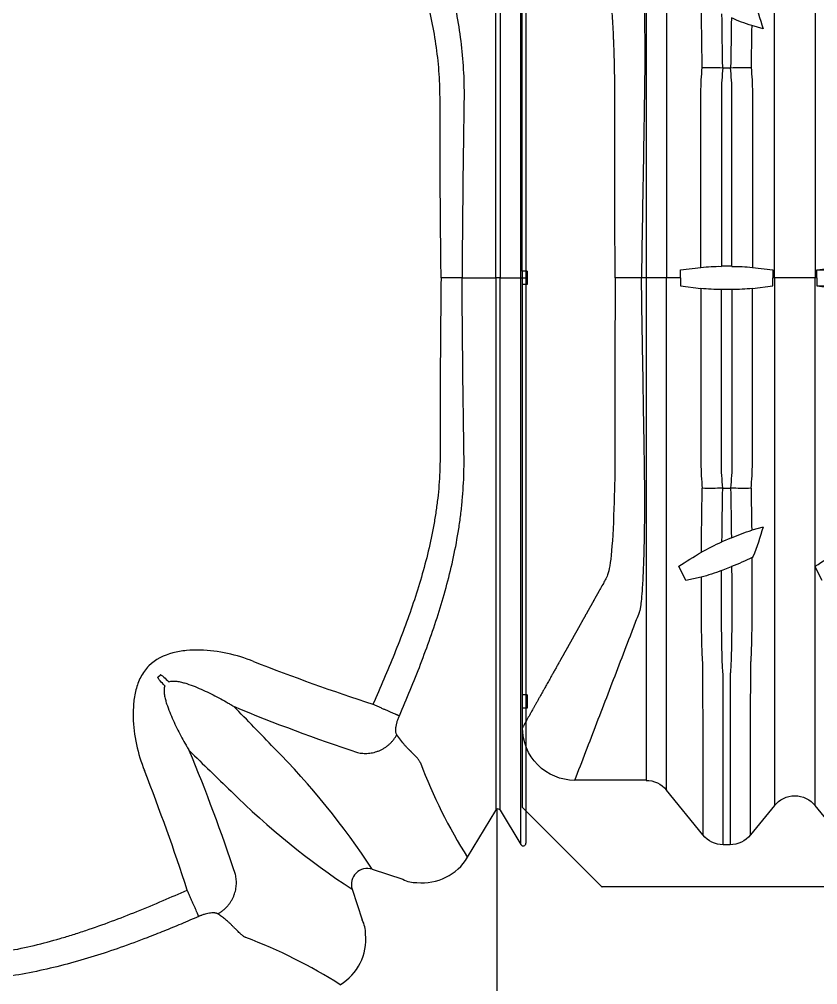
# Model space of a CAD drawing. Header units: millimetres. Extents: x -455371 to 117772, y -78417 to 116564.
# Drawn here: x -33030.2 to -32727.9, y 56306.5 to 56671.8 of the extents above; entities that cross this region are included whole.
import ezdxf

# ---------------------------------------------------------------- set-up
doc = ezdxf.new("R2010")
doc.units = ezdxf.units.MM
doc.layers.get('0').update_dxf_attribs({"color": 255})
doc.layers.add('BETON-STOP', color=141, linetype='Continuous')
doc.layers.add('Contorno-Cupolex', color=3, linetype='Continuous')
doc.layers.add('quote', color=5, linetype='Continuous', lineweight=15)

# ---------------------------------------------------------------- blocks, each defined once
blk = doc.blocks.new('Cupolex H50')
at = {"layer": 'Contorno-Cupolex', "linetype": 'Continuous'}
for p, q in [((19749.908, 10213.89), (19749.908, 10192.535)), ((19747.5, 10192.535), (19746.707, 10192.535)), ((19747.5, 10192.535), (19748.773, 10192.535)), ((19748.944, 10192.535), (19748.773, 10192.535)), ((19748.944, 10192.535), (19749.723, 10192.535)), ((19749.723, 10192.535), (19749.908, 10192.535)), ((19749.908, 10192.535), (19749.908, 10171.18)), ((19736.013, 10177.459), (19736.085, 10177.531)), ((19747.709, 10170.646), (19748.773, 10172.417)), ((19748.808, 10172.46), (19748.808, 10172.452)), ((19748.808, 10172.452), (19748.808, 10164.735)), ((19748.944, 10172.425), (19749.723, 10171.128)), ((19744.105, 10170.197), (19745.264, 10169.82)), ((19743.347, 10169.438), (19743.723, 10168.28))]:
    blk.add_line(p, q, dxfattribs=at)
for centre, radius, start, end in [((19769.413, 10254.064), 81.647, 248.60087, 251.96279), ((19794.544, 10236.537), 83.013, 225.3725, 225.55085), ((19677.006, 10118.999), 83.013, 44.44915, 44.6275), ((19666.773, 10104.862), 101.528, 43.51644, 44.7597), ((19764.872, 10239.053), 67.882, 247.47222, 251.6936), ((19674.49, 10148.671), 67.882, 18.3064, 22.52778), ((19823.019, 10261.545), 122.115, 225.3451, 226.37876), ((19719.371, 10153.941), 29.599, 33.3134, 44.728), ((19764.175, 10181.087), 19.498, 200.643, 212.3798), ((19659.479, 10144.13), 81.647, 18.03721, 21.39913), ((19759.649, 10194.23), 29.672, 225.2861, 236.6725), ((19748.859, 10172.365), 0.1, 120.3283, 149.0672), ((19748.858, 10172.374), 0.0994, 30.7422, 120.2295), ((19749.809, 10171.179), 0.0998, 210.9627, 0.7224), ((19746.005, 10171.669), 1.987, 263.9429, 329.0129), ((19743.918, 10169.625), 0.601, 71.8666, 198.1334), ((19745.761, 10170.723), 1.031, 241.1482, 271.9019), ((19742.82, 10167.782), 1.031, 358.098, 28.852), ((19732.568, 10149.593), 19.248, 57.544, 69.4332), ((19741.874, 10167.538), 1.987, 300.9871, 6.0571)]:
    blk.add_arc(centre, radius, start, end, dxfattribs=at)
for points, knots in [([(19748.773, 10197.227), (19748.773, 10197.476), (19748.773, 10197.725), (19748.773, 10198.276), (19748.773, 10198.579), (19748.773, 10199.183), (19748.773, 10199.485), (19748.773, 10200.088), (19748.773, 10200.39), (19748.773, 10200.988), (19748.773, 10201.279), (19748.773, 10201.848), (19748.773, 10202.126), (19748.773, 10202.668), (19748.773, 10202.933), (19748.773, 10203.687), (19748.773, 10204.141), (19748.773, 10204.948), (19748.773, 10205.286), (19748.773, 10205.693), (19748.773, 10205.813), (19748.773, 10206.011), (19748.773, 10206.089), (19748.773, 10206.182), (19748.773, 10206.207), (19748.773, 10206.254), (19748.773, 10206.278), (19748.773, 10206.348), (19748.773, 10206.396), (19748.773, 10206.631), (19748.773, 10206.819), (19748.773, 10207.385), (19748.773, 10207.761), (19748.773, 10209.646), (19748.773, 10211.153), (19748.773, 10212.653)], [0.0808693, 0.0808693, 0.0808693, 0.0808693, 0.09375, 0.09375, 0.109375, 0.109375, 0.125, 0.125, 0.140625, 0.140625, 0.15625, 0.15625, 0.171875, 0.171875, 0.1875, 0.1875, 0.21875, 0.21875, 0.25, 0.25, 0.265625, 0.265625, 0.28125, 0.28125, 0.2890625, 0.2890625, 0.296875, 0.296875, 0.3125, 0.3125, 0.375, 0.375, 0.5, 0.5, 1, 1, 1, 1]), ([(19748.944, 10210.731), (19748.944, 10209.866), (19748.944, 10209), (19748.944, 10207.757), (19748.944, 10207.381), (19748.944, 10206.816), (19748.944, 10206.628), (19748.944, 10206.393), (19748.944, 10206.345), (19748.944, 10206.251), (19748.944, 10206.21), (19748.944, 10206.085), (19748.944, 10206.006), (19748.944, 10205.81), (19748.944, 10205.69), (19748.944, 10205.281), (19748.944, 10204.944), (19748.944, 10204.343), (19748.944, 10204.127), (19748.944, 10203.673), (19748.944, 10203.435), (19748.944, 10202.686), (19748.944, 10202.135), (19748.944, 10201.284), (19748.944, 10200.995), (19748.944, 10200.404), (19748.944, 10200.101), (19748.944, 10199.496), (19748.944, 10199.193), (19748.944, 10198.588), (19748.944, 10198.285), (19748.944, 10197.377), (19748.944, 10196.772), (19748.944, 10195.104), (19748.944, 10194.041), (19748.944, 10192.978)], [0.2124485, 0.2124485, 0.2124485, 0.2124485, 0.5, 0.5, 0.625, 0.625, 0.6875, 0.6875, 0.703125, 0.703125, 0.71875, 0.71875, 0.734375, 0.734375, 0.75, 0.75, 0.78125, 0.78125, 0.796875, 0.796875, 0.8125, 0.8125, 0.84375, 0.84375, 0.859375, 0.859375, 0.875, 0.875, 0.890625, 0.890625, 0.90625, 0.90625, 0.9375, 0.9375, 0.9923835, 0.9923835, 0.9923835, 0.9923835]), ([(19745.13, 10209.074), (19745.226, 10208.852), (19745.415, 10208.415), (19745.683, 10207.765), (19745.984, 10207), (19746.307, 10206.125), (19746.754, 10204.783), (19747.123, 10203.419), (19747.385, 10202.017), (19747.519, 10200.951), (19747.572, 10200.056), (19747.576, 10199.431), (19747.571, 10199.077), (19747.562, 10198.553), (19747.552, 10197.768), (19747.533, 10196.369), (19747.514, 10194.625), (19747.505, 10193.229), (19747.5, 10192.535)], [0, 0, 0, 0, 0.042924, 0.084471, 0.124692, 0.188647, 0.249907, 0.375615, 0.438991, 0.50263, 0.566109, 0.597857, 0.613444, 0.628905, 0.690742, 0.752592, 0.876921, 1, 1, 1, 1]), ([(19746.707, 10192.535), (19746.703, 10192.885), (19746.695, 10193.585), (19746.682, 10194.984), (19746.673, 10196.383), (19746.669, 10197.783), (19746.667, 10198.57), (19746.668, 10199.094), (19746.668, 10199.435), (19746.655, 10200.025), (19746.59, 10200.865), (19746.442, 10201.867), (19746.232, 10202.86), (19746.013, 10203.678), (19745.816, 10204.328), (19745.606, 10204.976), (19745.319, 10205.782), (19744.941, 10206.753), (19744.545, 10207.706), (19744.267, 10208.337), (19744.133, 10208.64)], [0, 0, 0, 0, 0.063564, 0.127097, 0.254201, 0.31775, 0.381331, 0.397214, 0.41286, 0.44336, 0.504368, 0.565708, 0.627174, 0.688693, 0.719527, 0.750429, 0.81247, 0.874829, 0.93973, 1, 1, 1, 1]), ([(19749.723, 10199.303), (19749.723, 10199.365), (19749.723, 10199.426), (19749.723, 10199.642), (19749.723, 10199.796), (19749.723, 10200.258), (19749.723, 10200.564), (19749.723, 10201.176), (19749.723, 10201.482), (19749.723, 10202.373), (19749.723, 10202.938), (19749.723, 10203.745), (19749.723, 10204.008), (19749.723, 10204.507), (19749.723, 10204.744), (19749.723, 10205.195), (19749.723, 10205.409), (19749.723, 10205.813), (19749.723, 10206.004), (19749.723, 10206.525), (19749.723, 10206.812), (19749.723, 10207.148), (19749.723, 10207.245), (19749.723, 10207.324), (19749.723, 10207.324), (19749.723, 10207.324)], [0.1140744, 0.1140744, 0.1140744, 0.1140744, 0.1171875, 0.1171875, 0.125, 0.125, 0.140625, 0.140625, 0.15625, 0.15625, 0.1875, 0.1875, 0.203125, 0.203125, 0.21875, 0.21875, 0.234375, 0.234375, 0.25, 0.25, 0.28125, 0.28125, 0.296875, 0.296875, 0.2969026, 0.2969026, 0.2969026, 0.2969026]), ([(19749.723, 10192.535), (19749.723, 10193.771), (19749.723, 10195.007), (19749.723, 10196.861), (19749.723, 10197.479), (19749.723, 10198.406), (19749.723, 10198.716), (19749.723, 10199.118), (19749.723, 10199.21), (19749.723, 10199.303)], [0, 0, 0, 0, 0.0625, 0.0625, 0.09375, 0.09375, 0.109375, 0.109375, 0.1140744, 0.1140744, 0.1140744, 0.1140744]), ([(19748.773, 10192.535), (19748.773, 10193.744), (19748.773, 10194.952), (19748.773, 10196.516), (19748.773, 10196.872), (19748.773, 10197.227)], [0, 0, 0, 0, 0.0625, 0.0625, 0.08086931, 0.08086931, 0.08086931, 0.08086931]), ([(19746.707, 10192.535), (19746.69, 10191.136), (19746.679, 10189.736), (19746.671, 10187.987), (19746.67, 10187.637), (19746.668, 10186.937), (19746.668, 10186.588), (19746.668, 10186.15), (19746.668, 10186.062), (19746.668, 10185.931), (19746.668, 10185.888), (19746.668, 10185.802), (19746.668, 10185.759), (19746.667, 10185.674), (19746.667, 10185.632), (19746.666, 10185.549), (19746.665, 10185.507), (19746.662, 10185.381), (19746.659, 10185.297), (19746.642, 10184.878), (19746.616, 10184.543), (19746.56, 10184.041), (19746.538, 10183.874), (19746.489, 10183.54), (19746.462, 10183.373), (19746.372, 10182.873), (19746.302, 10182.542), (19746.066, 10181.554), (19745.874, 10180.904), (19745.549, 10179.935), (19745.435, 10179.613), (19745.196, 10178.971), (19745.071, 10178.651), (19744.686, 10177.694), (19744.414, 10177.061), (19744.133, 10176.43)], [0, 0, 0, 0, 0.25, 0.25, 0.3125, 0.3125, 0.375, 0.375, 0.390625, 0.390625, 0.398438, 0.398438, 0.40625, 0.40625, 0.414062, 0.414062, 0.421875, 0.421875, 0.4375, 0.4375, 0.5, 0.5, 0.53125, 0.53125, 0.5625, 0.5625, 0.625, 0.625, 0.75, 0.75, 0.8125, 0.8125, 0.875, 0.875, 1, 1, 1, 1]), ([(19745.13, 10175.996), (19745.411, 10176.639), (19745.68, 10177.288), (19746.06, 10178.275), (19746.182, 10178.606), (19746.416, 10179.272), (19746.528, 10179.607), (19746.844, 10180.619), (19747.029, 10181.303), (19747.253, 10182.347), (19747.319, 10182.698), (19747.402, 10183.23), (19747.427, 10183.408), (19747.471, 10183.764), (19747.491, 10183.943), (19747.54, 10184.478), (19747.561, 10184.835), (19747.572, 10185.283), (19747.574, 10185.372), (19747.575, 10185.507), (19747.575, 10185.551), (19747.575, 10185.641), (19747.575, 10185.686), (19747.574, 10185.775), (19747.573, 10185.819), (19747.572, 10185.907), (19747.571, 10185.95), (19747.569, 10186.081), (19747.568, 10186.168), (19747.561, 10186.604), (19747.556, 10186.953), (19747.547, 10187.651), (19747.542, 10187.999), (19747.521, 10189.744), (19747.508, 10191.139), (19747.5, 10192.535)], [0, 0, 0, 0, 0.125, 0.125, 0.1875, 0.1875, 0.25, 0.25, 0.375, 0.375, 0.4375, 0.4375, 0.46875, 0.46875, 0.5, 0.5, 0.5625, 0.5625, 0.578125, 0.578125, 0.585938, 0.585938, 0.59375, 0.59375, 0.601562, 0.601562, 0.609375, 0.609375, 0.625, 0.625, 0.6875, 0.6875, 0.75, 0.75, 1, 1, 1, 1]), ([(19748.773, 10192.535), (19748.773, 10191.326), (19748.773, 10190.118), (19748.773, 10188.552), (19748.773, 10188.195), (19748.773, 10187.838)], [0, 0, 0, 0, 0.0625, 0.0625, 0.0809509, 0.0809509, 0.0809509, 0.0809509]), ([(19749.723, 10184.463), (19749.723, 10184.646), (19749.723, 10184.831), (19749.723, 10185.172), (19749.723, 10185.329), (19749.723, 10185.642), (19749.723, 10185.799), (19749.723, 10186.269), (19749.723, 10186.582), (19749.723, 10187.522), (19749.723, 10188.149), (19749.723, 10190.029), (19749.723, 10191.282), (19749.723, 10192.535)], [0.8657575, 0.8657575, 0.8657575, 0.8657575, 0.875, 0.875, 0.8828125, 0.8828125, 0.890625, 0.890625, 0.90625, 0.90625, 0.9375, 0.9375, 1, 1, 1, 1]), ([(19748.944, 10172.425), (19748.944, 10173.924), (19748.944, 10175.43), (19748.944, 10177.313), (19748.944, 10177.689), (19748.944, 10178.254), (19748.944, 10178.442), (19748.944, 10178.678), (19748.944, 10178.725), (19748.944, 10178.819), (19748.944, 10178.86), (19748.944, 10178.985), (19748.944, 10179.064), (19748.944, 10179.26), (19748.944, 10179.38), (19748.944, 10179.789), (19748.944, 10180.126), (19748.944, 10180.727), (19748.944, 10180.943), (19748.944, 10181.397), (19748.944, 10181.635), (19748.944, 10182.384), (19748.944, 10182.935), (19748.944, 10183.786), (19748.944, 10184.076), (19748.944, 10184.666), (19748.944, 10184.97), (19748.944, 10185.574), (19748.944, 10185.877), (19748.944, 10186.482), (19748.944, 10186.785), (19748.944, 10187.693), (19748.944, 10188.298), (19748.944, 10189.98), (19748.944, 10191.057), (19748.944, 10192.134)], [0, 0, 0, 0, 0.5, 0.5, 0.625, 0.625, 0.6875, 0.6875, 0.703125, 0.703125, 0.71875, 0.71875, 0.734375, 0.734375, 0.75, 0.75, 0.78125, 0.78125, 0.796875, 0.796875, 0.8125, 0.8125, 0.84375, 0.84375, 0.859375, 0.859375, 0.875, 0.875, 0.890625, 0.890625, 0.90625, 0.90625, 0.9375, 0.9375, 0.9930906, 0.9930906, 0.9930906, 0.9930906]), ([(19748.773, 10187.838), (19748.773, 10187.591), (19748.773, 10187.343), (19748.773, 10186.794), (19748.773, 10186.492), (19748.773, 10185.887), (19748.773, 10185.585), (19748.773, 10184.982), (19748.773, 10184.68), (19748.773, 10184.082), (19748.773, 10183.791), (19748.773, 10183.222), (19748.773, 10182.944), (19748.773, 10182.402), (19748.773, 10182.137), (19748.773, 10181.383), (19748.773, 10180.929), (19748.773, 10180.122), (19748.773, 10179.784), (19748.773, 10179.377), (19748.773, 10179.257), (19748.773, 10179.059), (19748.773, 10178.981), (19748.773, 10178.888), (19748.773, 10178.863), (19748.773, 10178.816), (19748.773, 10178.792), (19748.773, 10178.722), (19748.773, 10178.675), (19748.773, 10178.439), (19748.773, 10178.251), (19748.773, 10177.686), (19748.773, 10177.309), (19748.773, 10176.069), (19748.773, 10175.206), (19748.773, 10174.345)], [0.0809509, 0.0809509, 0.0809509, 0.0809509, 0.09375, 0.09375, 0.109375, 0.109375, 0.125, 0.125, 0.140625, 0.140625, 0.15625, 0.15625, 0.171875, 0.171875, 0.1875, 0.1875, 0.21875, 0.21875, 0.25, 0.25, 0.265625, 0.265625, 0.28125, 0.28125, 0.2890625, 0.2890625, 0.296875, 0.296875, 0.3125, 0.3125, 0.375, 0.375, 0.5, 0.5, 0.786222, 0.786222, 0.786222, 0.786222]), ([(19749.723, 10177.495), (19749.723, 10177.51), (19749.723, 10177.525), (19749.723, 10177.565), (19749.723, 10177.588), (19749.723, 10177.644), (19749.723, 10177.677), (19749.723, 10177.786), (19749.723, 10177.876), (19749.723, 10178.089), (19749.723, 10178.214), (19749.723, 10178.495), (19749.723, 10178.65), (19749.723, 10178.989), (19749.723, 10179.173), (19749.723, 10179.569), (19749.723, 10179.783), (19749.723, 10180.459), (19749.723, 10180.951), (19749.723, 10181.751), (19749.723, 10182.03), (19749.723, 10182.6), (19749.723, 10182.89), (19749.723, 10183.48), (19749.723, 10183.78), (19749.723, 10184.21), (19749.723, 10184.336), (19749.723, 10184.463)], [0.6826415, 0.6826415, 0.6826415, 0.6826415, 0.6875, 0.6875, 0.6953125, 0.6953125, 0.703125, 0.703125, 0.71875, 0.71875, 0.734375, 0.734375, 0.75, 0.75, 0.765625, 0.765625, 0.78125, 0.78125, 0.8125, 0.8125, 0.828125, 0.828125, 0.84375, 0.84375, 0.859375, 0.859375, 0.8657575, 0.8657575, 0.8657575, 0.8657575]), ([(19739.624, 10178.046), (19739.3, 10178.175), (19738.97, 10178.276), (19738.296, 10178.42), (19737.949, 10178.465), (19737.429, 10178.477), (19737.256, 10178.472), (19736.91, 10178.44), (19736.737, 10178.411), (19736.234, 10178.281), (19735.91, 10178.126), (19735.538, 10177.753), (19735.438, 10177.612), (19735.276, 10177.302), (19735.218, 10177.138), (19735.131, 10176.803), (19735.103, 10176.629), (19735.071, 10176.284), (19735.066, 10176.112), (19735.079, 10175.596), (19735.123, 10175.25), (19735.268, 10174.573), (19735.368, 10174.242), (19735.497, 10173.92)], [0, 0, 0, 0, 0.125, 0.125, 0.25, 0.25, 0.3125, 0.3125, 0.375, 0.375, 0.5, 0.5, 0.5625, 0.5625, 0.625, 0.625, 0.6875, 0.6875, 0.75, 0.75, 0.875, 0.875, 1, 1, 1, 1]), ([(19736.086, 10177.315), (19736.066, 10177.335), (19736.049, 10177.356), (19736.027, 10177.392), (19736.02, 10177.404), (19736.012, 10177.424), (19736.01, 10177.431), (19736.008, 10177.441), (19736.008, 10177.445), (19736.009, 10177.452), (19736.01, 10177.456), (19736.013, 10177.459)], [0, 0, 0, 0, 0.5, 0.5, 0.75, 0.75, 0.875, 0.875, 0.9375, 0.9375, 1, 1, 1, 1]), ([(19736.228, 10177.458), (19736.209, 10177.477), (19736.187, 10177.494), (19736.152, 10177.516), (19736.14, 10177.523), (19736.12, 10177.531), (19736.113, 10177.533), (19736.102, 10177.535), (19736.099, 10177.535), (19736.091, 10177.534), (19736.088, 10177.533), (19736.085, 10177.531)], [0, 0, 0, 0, 0.5, 0.5, 0.75, 0.75, 0.875, 0.875, 0.9375, 0.9375, 1, 1, 1, 1]), ([(19749.723, 10171.128), (19749.723, 10172.68), (19749.723, 10174.235), (19749.723, 10176.179), (19749.723, 10176.568), (19749.723, 10177.136), (19749.723, 10177.316), (19749.723, 10177.495)], [0, 0, 0, 0, 0.5, 0.5, 0.625, 0.625, 0.6826415, 0.6826415, 0.6826415, 0.6826415]), ([(19736.267, 10177.131), (19736.255, 10177.102), (19736.248, 10177.073), (19736.239, 10177.014), (19736.237, 10176.984), (19736.236, 10176.895), (19736.242, 10176.837), (19736.261, 10176.723), (19736.274, 10176.666), (19736.302, 10176.555), (19736.318, 10176.501), (19736.37, 10176.34), (19736.409, 10176.234), (19736.491, 10176.028), (19736.535, 10175.926), (19736.671, 10175.625), (19736.768, 10175.428), (19736.921, 10175.142), (19736.974, 10175.048), (19737.054, 10174.908), (19737.081, 10174.862), (19737.122, 10174.793), (19737.136, 10174.77), (19737.164, 10174.724), (19737.178, 10174.701), (19737.192, 10174.679)], [0, 0, 0, 0, 0.03125, 0.03125, 0.0625, 0.0625, 0.125, 0.125, 0.1875, 0.1875, 0.25, 0.25, 0.375, 0.375, 0.5, 0.5, 0.75, 0.75, 0.875, 0.875, 0.9375, 0.9375, 0.96875, 0.96875, 1, 1, 1, 1]), ([(19736.412, 10177.277), (19736.441, 10177.288), (19736.47, 10177.296), (19736.53, 10177.305), (19736.56, 10177.307), (19736.648, 10177.307), (19736.706, 10177.301), (19736.82, 10177.282), (19736.877, 10177.27), (19736.988, 10177.241), (19737.042, 10177.225), (19737.204, 10177.173), (19737.309, 10177.135), (19737.516, 10177.052), (19737.618, 10177.008), (19737.919, 10176.872), (19738.115, 10176.775), (19738.402, 10176.622), (19738.496, 10176.57), (19738.636, 10176.489), (19738.682, 10176.462), (19738.751, 10176.421), (19738.774, 10176.407), (19738.819, 10176.379), (19738.842, 10176.366), (19738.865, 10176.351)], [0, 0, 0, 0, 0.03125, 0.03125, 0.0625, 0.0625, 0.125, 0.125, 0.1875, 0.1875, 0.25, 0.25, 0.375, 0.375, 0.5, 0.5, 0.75, 0.75, 0.875, 0.875, 0.9375, 0.9375, 0.96875, 0.96875, 1, 1, 1, 1]), ([(19745.035, 10175.278), (19745.019, 10175.303), (19745.006, 10175.337), (19744.999, 10175.393), (19744.997, 10175.404), (19744.996, 10175.429), (19744.996, 10175.442), (19744.996, 10175.483), (19744.997, 10175.513), (19745.005, 10175.576), (19745.01, 10175.61), (19745.021, 10175.663), (19745.025, 10175.682), (19745.034, 10175.719), (19745.039, 10175.738), (19745.055, 10175.796), (19745.068, 10175.836), (19745.097, 10175.916), (19745.113, 10175.956), (19745.13, 10175.996)], [0, 0, 0, 0, 0.25, 0.25, 0.3125, 0.3125, 0.375, 0.375, 0.5, 0.5, 0.625, 0.625, 0.6875, 0.6875, 0.75, 0.75, 0.875, 0.875, 1, 1, 1, 1]), ([(19745.929, 10174.214), (19745.928, 10174.217), (19745.927, 10174.22), (19745.924, 10174.227), (19745.922, 10174.231), (19745.917, 10174.241), (19745.913, 10174.248), (19745.902, 10174.268), (19745.893, 10174.283), (19745.873, 10174.312), (19745.862, 10174.327), (19745.838, 10174.357), (19745.824, 10174.373), (19745.796, 10174.405), (19745.781, 10174.421), (19745.75, 10174.455), (19745.734, 10174.473), (19745.708, 10174.501), (19745.699, 10174.51), (19745.681, 10174.529), (19745.672, 10174.539), (19745.643, 10174.568), (19745.623, 10174.588), (19745.6, 10174.611), (19745.598, 10174.614), (19745.593, 10174.619), (19745.59, 10174.622), (19745.582, 10174.63), (19745.577, 10174.635), (19745.566, 10174.646), (19745.56, 10174.652), (19745.549, 10174.663), (19745.543, 10174.669), (19745.531, 10174.68), (19745.526, 10174.685), (19745.514, 10174.696), (19745.508, 10174.701), (19745.497, 10174.712), (19745.491, 10174.717), (19745.48, 10174.728), (19745.474, 10174.733), (19745.457, 10174.75), (19745.445, 10174.761), (19745.423, 10174.784), (19745.411, 10174.796), (19745.376, 10174.833), (19745.353, 10174.859), (19745.235, 10174.995), (19745.136, 10175.127), (19745.035, 10175.278)], [0, 0, 0, 0, 0.015625, 0.015625, 0.03125, 0.03125, 0.0625, 0.0625, 0.125, 0.125, 0.1875, 0.1875, 0.25, 0.25, 0.3125, 0.3125, 0.375, 0.375, 0.40625, 0.40625, 0.4375, 0.4375, 0.5, 0.5, 0.507812, 0.507812, 0.515625, 0.515625, 0.53125, 0.53125, 0.546875, 0.546875, 0.5625, 0.5625, 0.578125, 0.578125, 0.59375, 0.59375, 0.609375, 0.609375, 0.625, 0.625, 0.65625, 0.65625, 0.6875, 0.6875, 0.75, 0.75, 1, 1, 1, 1]), ([(19721.008, 10166.837), (19721.358, 10166.841), (19722.058, 10166.849), (19723.457, 10166.861), (19724.857, 10166.87), (19726.256, 10166.875), (19727.044, 10166.876), (19727.567, 10166.875), (19727.909, 10166.875), (19728.498, 10166.888), (19729.338, 10166.954), (19730.34, 10167.101), (19731.333, 10167.311), (19732.152, 10167.53), (19732.801, 10167.727), (19733.449, 10167.938), (19734.255, 10168.224), (19735.226, 10168.602), (19736.18, 10168.998), (19736.81, 10169.277), (19737.113, 10169.411)], [0, 0, 0, 0, 0.063564, 0.127097, 0.254201, 0.31775, 0.381331, 0.397214, 0.41286, 0.44336, 0.504368, 0.565708, 0.627174, 0.688693, 0.719527, 0.750429, 0.81247, 0.874829, 0.93973, 1, 1, 1, 1]), ([(19737.547, 10168.413), (19737.325, 10168.317), (19736.888, 10168.128), (19736.238, 10167.861), (19735.474, 10167.559), (19734.599, 10167.236), (19733.256, 10166.79), (19731.892, 10166.421), (19730.491, 10166.158), (19729.424, 10166.025), (19728.529, 10165.971), (19727.904, 10165.967), (19727.55, 10165.973), (19727.026, 10165.981), (19726.242, 10165.992), (19724.843, 10166.01), (19723.098, 10166.029), (19721.703, 10166.039), (19721.008, 10166.044)], [0, 0, 0, 0, 0.042924, 0.084471, 0.124692, 0.188647, 0.249907, 0.375615, 0.438991, 0.50263, 0.566109, 0.597857, 0.613444, 0.628905, 0.690742, 0.752592, 0.876921, 1, 1, 1, 1]), ([(19738.265, 10168.508), (19738.262, 10168.51), (19738.255, 10168.515), (19738.244, 10168.52), (19738.233, 10168.525), (19738.22, 10168.53), (19738.207, 10168.534), (19738.193, 10168.538), (19738.178, 10168.541), (19738.145, 10168.546), (19738.089, 10168.55), (19738, 10168.544), (19737.899, 10168.528), (19737.805, 10168.505), (19737.727, 10168.482), (19737.674, 10168.464), (19737.627, 10168.446), (19737.587, 10168.43), (19737.56, 10168.419), (19737.547, 10168.413)], [0, 0, 0, 0, 0.031543, 0.062759, 0.093676, 0.12432, 0.154721, 0.184907, 0.214908, 0.244754, 0.371276, 0.495222, 0.622346, 0.74714, 0.810652, 0.87359, 0.915985, 0.958061, 1, 1, 1, 1]), ([(19739.33, 10167.614), (19739.326, 10167.616), (19739.32, 10167.618), (19739.306, 10167.625), (19739.282, 10167.637), (19739.232, 10167.668), (19739.17, 10167.719), (19739.099, 10167.783), (19739.042, 10167.836), (19738.987, 10167.889), (19738.942, 10167.933), (19738.902, 10167.973), (19738.87, 10168.005), (19738.839, 10168.039), (19738.796, 10168.085), (19738.736, 10168.144), (19738.667, 10168.206), (19738.602, 10168.261), (19738.543, 10168.308), (19738.48, 10168.357), (19738.413, 10168.407), (19738.341, 10168.457), (19738.291, 10168.491), (19738.265, 10168.508)], [0, 0, 0, 0, 0.016011, 0.032224, 0.064149, 0.128117, 0.255099, 0.326832, 0.398509, 0.451594, 0.506571, 0.540692, 0.57148, 0.599734, 0.634041, 0.695795, 0.755398, 0.795322, 0.835569, 0.876151, 0.917076, 0.958355, 1, 1, 1, 1])]:
    blk.add_open_spline(points, degree=3, knots=knots, dxfattribs=at)
for points in [[(19748.944, 10192.978), (19748.944, 10192.83), (19748.944, 10192.683), (19748.944, 10192.535)], [(19748.944, 10192.134), (19748.944, 10192.267), (19748.944, 10192.401), (19748.944, 10192.535)], [(19748.773, 10174.345), (19748.773, 10173.701), (19748.773, 10173.058), (19748.773, 10172.417)]]:
    blk.add_open_spline(points, degree=3, dxfattribs=at)
for points, weights in [([(19744.133, 10176.43), (19744.873, 10176.1), (19745.13, 10175.996)], [1, 0.838288024156, 1]), ([(19743.551, 10174.607), (19744.536, 10174.363), (19745.035, 10175.278)], [1, 0.77386842912, 1]), ([(19738.265, 10168.508), (19739.181, 10169.008), (19738.936, 10169.992)], [1, 0.77386842912, 1]), ([(19737.547, 10168.413), (19737.443, 10168.671), (19737.113, 10169.411)], [1, 0.838288024155, 1])]:
    blk.add_rational_spline(points, weights, degree=2, dxfattribs=at)
blk = doc.blocks.new('*U2219')
at = {"xscale": 10.01836209701863, "yscale": 10.01836209701863, "zscale": 10.01836209701863}
blk.add_blockref('Cupolex H50', (-197296.95, -101829.74), dxfattribs=at)
blk = doc.blocks.new('*U2220')
at = {"layer": 'quote', "color": 0, "linetype": 'ByBlock', "lineweight": -2, "transparency": 16777216}
blk.add_blockref('*U2219', (0, -2570), dxfattribs=at)
blk = doc.blocks.new('Bs H50 tacca 3')
at = {"layer": 'BETON-STOP'}
for p, q in [((19718.463, 10108.539), (19721.472, 10111.539)), ((19721.472, 10111.539), (19721.484, 10111.539)), ((19733.613, 10111.539), (19721.484, 10111.539)), ((19726.316, 10109.954), (19726.06, 10109.954)), ((19725.287, 10109.584), (19723.913, 10107.889)), ((19727.99, 10108.472), (19727.088, 10109.584)), ((19730.437, 10109.584), (19729.536, 10108.472)), ((19718.463, 10104.789), (19718.463, 10108.539)), ((19723.913, 10107.889), (19723.913, 10088.539)), ((19723.14, 10107.519), (19720.451, 10107.519)), ((19723.14, 10088.539), (19723.14, 10107.519)), ((19718.652, 10104.789), (19718.463, 10104.789)), ((19718.463, 10104.289), (19718.463, 10104.789)), ((19718.652, 10104.289), (19718.652, 10104.789)), ((19718.652, 10104.289), (19718.463, 10104.289)), ((19718.463, 10088.789), (19718.463, 10104.289)), ((19724.649, 10099.97), (19724.375, 10099.434)), ((19725.224, 10099.843), (19724.649, 10099.97)), ((19729.799, 10099.97), (19729.535, 10099.455)), ((19725.999, 10099.591), (19726.376, 10099.444)), ((19729.525, 10099.434), (19729.535, 10099.455)), ((19729.535, 10099.428), (19729.525, 10099.434)), ((19727.147, 10099.1), (19727.184, 10099.08)), ((19726.365, 10098.361), (19726.009, 10098.515)), ((19727.566, 10097.953), (19727.135, 10098.073)), ((19726.039, 10096.479), (19726.046, 10096.479)), ((19726.046, 10096.479), (19726.329, 10096.479)), ((19726.329, 10096.479), (19726.336, 10096.479)), ((19718.652, 10088.789), (19718.463, 10088.789)), ((19718.463, 10088.289), (19718.463, 10088.789)), ((19718.652, 10088.289), (19718.652, 10088.789)), ((19724.447, 10088.839), (19725.215, 10088.937)), ((19724.447, 10088.539), (19724.447, 10088.839)), ((19726.388, 10088.975), (19725.988, 10088.975)), ((19727.161, 10088.937), (19727.928, 10088.839)), ((19727.928, 10088.839), (19727.928, 10088.539)), ((19729.597, 10088.839), (19730.365, 10088.937)), ((19729.597, 10088.539), (19729.597, 10088.839)), ((19729.597, 10088.839), (19733.078, 10088.839)), ((19722.967, 10088.539), (19721.97, 10088.539)), ((19723.14, 10088.539), (19722.967, 10088.539)), ((19723.913, 10088.539), (19723.14, 10088.539)), ((19724.447, 10088.539), (19723.913, 10088.539)), ((19724.447, 10088.539), (19724.447, 10088.239)), ((19727.99, 10088.539), (19727.928, 10088.539)), ((19727.928, 10088.239), (19727.928, 10088.539)), ((19729.536, 10088.539), (19727.99, 10088.539)), ((19729.597, 10088.539), (19729.536, 10088.539)), ((19729.597, 10088.539), (19729.597, 10088.239)), ((19718.463, 10088.289), (19718.463, 10072.789)), ((19718.652, 10088.289), (19718.463, 10088.289)), ((19724.447, 10088.239), (19725.215, 10088.141)), ((19726.388, 10088.102), (19725.988, 10088.102)), ((19727.161, 10088.141), (19727.928, 10088.239)), ((19729.597, 10088.239), (19730.365, 10088.141)), ((19729.597, 10088.239), (19733.078, 10088.239)), ((19726.039, 10080.599), (19726.046, 10080.599)), ((19726.046, 10080.599), (19726.329, 10080.599)), ((19726.329, 10080.599), (19726.336, 10080.599)), ((19727.566, 10079.124), (19727.135, 10079.004))]:
    blk.add_line(p, q, dxfattribs=at)
for centre, radius, start, end in [((19726.062, 10108.959), 0.995, 90.0853, 141.0771), ((19726.314, 10108.958), 0.996, 38.931, 89.9066), ((19728.763, 10109.095), 0.992, 218.8507, 321.1493), ((19723.139, 10108.515), 0.995, 270.0845, 321.0778), ((19720.455, 10105.539), 1.981, 90.1249, 180.3275), ((19723.706, 10093.874), 6.159, 68.148, 75.7364), ((19744.358, 10130.739), 37.139, 237.4487, 239.0025), ((19723.737, 10092.51), 7.42, 62.6401, 69.1643), ((19749.618, 10130.919), 37.349, 237.473, 238.9994), ((19715.294, 10094.419), 12.77, 16.0673, 21.4049), ((20077.874, 10102.723), 352.663, 180.62038, 181.0131), ((19728.865, 10105.205), 7.274, 240.0223, 246.8784), ((20144.736, 10103.684), 418.759, 180.70721, 180.98586), ((19283.539, 10104.061), 442.863, 359.01905, 359.26254), ((19728.979, 10104.194), 6.392, 245.8601, 253.2339), ((19157.649, 10106.132), 569.543, 359.02971, 359.18931), ((19725.558, 10087.56), 8.932, 86.9126, 91.8782), ((19726.818, 10087.56), 8.932, 88.1218, 93.0874), ((19725.924, 10082.468), 6.508, 89.4367, 96.2533), ((19726.44, 10082.23), 6.746, 83.8671, 90.4429), ((2599.385, 10079.049), 17123.758, 359.9682458, 0.0317539), ((19725.924, 10094.61), 6.508, 263.7467, 270.5633), ((19726.44, 10094.848), 6.746, 269.5571, 276.1329), ((20077.874, 10074.355), 352.663, 178.9869, 179.37962), ((19725.558, 10089.518), 8.932, 268.1218, 273.0874), ((20144.736, 10073.394), 418.759, 179.01414, 179.29279), ((19726.818, 10089.518), 8.932, 266.9126, 271.8782), ((19283.539, 10073.017), 442.863, 0.73746, 0.98095), ((19157.649, 10070.946), 569.543, 0.81069, 0.97029), ((19728.979, 10072.884), 6.392, 106.7661, 114.1399), ((19715.294, 10082.659), 12.77, 338.5951, 343.9327)]:
    blk.add_arc(centre, radius, start, end, dxfattribs=at)
for points, degree, knots in [([(19726.06, 10109.954), (19726.06, 10108.692), (19726.058, 10107.428), (19726.055, 10105.531), (19726.054, 10104.899), (19726.052, 10104.108), (19726.052, 10103.95), (19726.051, 10103.713), (19726.051, 10103.634), (19726.051, 10103.516), (19726.051, 10103.479), (19726.041, 10103.378), (19726.037, 10103.317), (19726.029, 10103.172), (19726.025, 10103.089), (19726.018, 10102.9), (19726.015, 10102.792), (19726.006, 10102.44), (19726.001, 10102.167), (19725.997, 10101.701), (19725.996, 10101.537), (19725.994, 10101.188), (19725.994, 10101.004), (19725.994, 10100.432), (19725.996, 10100.025), (19725.999, 10099.591)], 3, [0, 0, 0, 0, 0.5, 0.5, 0.75, 0.75, 0.8125, 0.8125, 0.84375, 0.84375, 0.859375, 0.859375, 0.875, 0.875, 0.890625, 0.890625, 0.90625, 0.90625, 0.9375, 0.9375, 0.953125, 0.953125, 0.96875, 0.96875, 1, 1, 1, 1]), ([(19726.376, 10099.444), (19726.379, 10099.89), (19726.381, 10100.308), (19726.382, 10101.085), (19726.381, 10101.448), (19726.376, 10102.091), (19726.371, 10102.372), (19726.362, 10102.736), (19726.359, 10102.848), (19726.352, 10103.048), (19726.348, 10103.136), (19726.341, 10103.288), (19726.337, 10103.353), (19726.329, 10103.434), (19726.326, 10103.458), (19726.324, 10103.5), (19726.325, 10103.519), (19726.325, 10103.618), (19726.325, 10103.698), (19726.324, 10103.935), (19726.324, 10104.094), (19726.322, 10104.886), (19726.321, 10105.52), (19726.318, 10107.422), (19726.316, 10108.689), (19726.316, 10109.954)], 3, [0, 0, 0, 0, 0.03125, 0.03125, 0.0625, 0.0625, 0.09375, 0.09375, 0.109375, 0.109375, 0.125, 0.125, 0.140625, 0.140625, 0.148437, 0.148437, 0.15625, 0.15625, 0.1875, 0.1875, 0.25, 0.25, 0.5, 0.5, 1, 1, 1, 1]), ([(19725.224, 10099.843), (19725.222, 10100.252), (19725.221, 10100.633), (19725.223, 10101.161), (19725.224, 10101.328), (19725.227, 10101.642), (19725.228, 10101.789), (19725.233, 10102.063), (19725.235, 10102.191), (19725.241, 10102.425), (19725.245, 10102.533), (19725.255, 10102.822), (19725.262, 10102.965), (19725.275, 10103.091), (19725.278, 10103.113), (19725.279, 10103.153), (19725.278, 10103.172), (19725.278, 10103.23), (19725.278, 10103.269), (19725.278, 10103.385), (19725.279, 10103.463), (19725.279, 10103.695), (19725.279, 10103.85), (19725.281, 10104.625), (19725.282, 10105.246), (19725.285, 10107.106), (19725.287, 10108.346), (19725.287, 10109.584)], 3, [0, 0, 0, 0, 0.03125, 0.03125, 0.046875, 0.046875, 0.0625, 0.0625, 0.078125, 0.078125, 0.09375, 0.09375, 0.125, 0.125, 0.132813, 0.132813, 0.140625, 0.140625, 0.15625, 0.15625, 0.1875, 0.1875, 0.25, 0.25, 0.5, 0.5, 1, 1, 1, 1]), ([(19727.088, 10109.584), (19727.088, 10108.321), (19727.091, 10107.055), (19727.094, 10105.156), (19727.095, 10104.523), (19727.096, 10103.732), (19727.097, 10103.573), (19727.097, 10103.336), (19727.098, 10103.257), (19727.097, 10103.158), (19727.097, 10103.139), (19727.1, 10103.096), (19727.103, 10103.072), (19727.11, 10102.991), (19727.114, 10102.926), (19727.122, 10102.774), (19727.126, 10102.686), (19727.132, 10102.487), (19727.136, 10102.375), (19727.145, 10102.011), (19727.149, 10101.73), (19727.152, 10101.252), (19727.153, 10101.083), (19727.154, 10100.725), (19727.154, 10100.537), (19727.153, 10099.955), (19727.151, 10099.54), (19727.147, 10099.1)], 3, [0, 0, 0, 0, 0.5, 0.5, 0.75, 0.75, 0.8125, 0.8125, 0.84375, 0.84375, 0.851563, 0.851563, 0.859375, 0.859375, 0.875, 0.875, 0.890625, 0.890625, 0.90625, 0.90625, 0.9375, 0.9375, 0.953125, 0.953125, 0.96875, 0.96875, 1, 1, 1, 1]), ([(19727.99, 10088.539), (19727.99, 10089.74), (19727.99, 10090.941), (19727.99, 10092.742), (19727.99, 10093.343), (19727.99, 10094.244), (19727.99, 10094.544), (19727.99, 10094.994), (19727.99, 10095.145), (19727.99, 10095.445), (19727.99, 10095.595), (19727.99, 10096.045), (19727.99, 10096.345), (19727.991, 10096.944), (19727.991, 10097.238), (19727.991, 10097.81), (19727.991, 10098.088), (19727.991, 10098.632), (19727.991, 10098.898), (19727.991, 10099.652), (19727.991, 10100.104), (19727.991, 10100.899), (19727.991, 10101.227), (19727.99, 10101.611), (19727.99, 10101.721), (19727.99, 10101.9), (19727.99, 10101.97), (19727.99, 10102.069), (19727.99, 10102.113), (19727.99, 10102.207), (19727.99, 10102.254), (19727.99, 10102.488), (19727.99, 10102.674), (19727.99, 10103.235), (19727.99, 10103.609), (19727.99, 10105.48), (19727.99, 10106.976), (19727.99, 10108.472)], 3, [0, 0, 0, 0, 0.0625, 0.0625, 0.09375, 0.09375, 0.109375, 0.109375, 0.117188, 0.117188, 0.125, 0.125, 0.140625, 0.140625, 0.15625, 0.15625, 0.171875, 0.171875, 0.1875, 0.1875, 0.21875, 0.21875, 0.25, 0.25, 0.265625, 0.265625, 0.28125, 0.28125, 0.296875, 0.296875, 0.3125, 0.3125, 0.375, 0.375, 0.5, 0.5, 1, 1, 1, 1]), ([(19729.536, 10108.472), (19729.536, 10107.265), (19729.536, 10106.057), (19729.536, 10104.246), (19729.536, 10103.642), (19729.536, 10102.736), (19729.536, 10102.435), (19729.536, 10102.095), (19729.536, 10102.059), (19729.536, 10101.979), (19729.536, 10101.925), (19729.535, 10101.728), (19729.535, 10101.548), (19729.535, 10101.095), (19729.535, 10100.817), (19729.535, 10100.192), (19729.535, 10099.843), (19729.535, 10099.455)], 3, [0, 0, 0, 0, 0.5, 0.5, 0.75, 0.75, 0.875, 0.875, 0.890625, 0.890625, 0.90625, 0.90625, 0.9375, 0.9375, 0.96875, 0.96875, 1, 1, 1, 1]), ([(19720.451, 10107.519), (19720.729, 10106.796), (19721.147, 10105.707), (19721.706, 10104.253), (19722.128, 10103.156), (19722.479, 10102.241), (19722.725, 10101.602), (19722.839, 10101.305), (19722.888, 10101.179), (19722.905, 10101.134), (19722.918, 10101.1), (19722.927, 10101.061), (19722.937, 10101.011), (19722.946, 10100.958), (19722.963, 10100.839), (19722.989, 10100.597), (19723.021, 10100.141), (19723.049, 10099.565), (19723.078, 10098.673), (19723.094, 10097.606), (19723.093, 10096.453), (19723.086, 10095.762), (19723.077, 10095.273), (19723.071, 10094.89), (19723.06, 10094.221), (19723.041, 10093.075), (19723.009, 10091.118), (19722.983, 10089.542), (19722.967, 10088.539)], 3, [0, 0, 0, 0, 0.247753, 0.372985, 0.498218, 0.623451, 0.686067, 0.717375, 0.725202, 0.729131, 0.732712, 0.736995, 0.741519, 0.744877, 0.748234, 0.763673, 0.77975, 0.795578, 0.811398, 0.843021, 0.858859, 0.874812, 0.879946, 0.885054, 0.895272, 0.915707, 0.946359, 1, 1, 1, 1]), ([(19721.97, 10088.539), (19721.961, 10095.485), (19721.961, 10095.527), (19721.96, 10095.898), (19721.955, 10096.244), (19721.95, 10096.586), (19721.941, 10096.919), (19721.931, 10097.252), (19721.918, 10097.564), (19721.904, 10097.874), (19721.887, 10098.153), (19721.871, 10098.431), (19721.851, 10098.672), (19721.831, 10098.913), (19721.808, 10099.112), (19721.786, 10099.309), (19721.761, 10099.456), (19721.737, 10099.603), (19721.711, 10099.703), (19721.698, 10099.752), (19721.685, 10099.789), (19721.678, 10099.807), (19721.671, 10099.822), (19721.665, 10099.835), (19721.658, 10099.848), (19721.657, 10099.851), (19721.651, 10099.86), (19721.647, 10099.867), (19721.644, 10099.874), (19721.642, 10099.877), (19721.627, 10099.904), (19721.614, 10099.927), (19721.592, 10099.965), (19721.535, 10100.067), (19721.456, 10100.208), (19721.32, 10100.45), (19721.184, 10100.693), (19721.143, 10100.767), (19720.64, 10101.664), (19720.215, 10102.423), (19719.551, 10103.607), (19718.577, 10105.344), (19718.475, 10105.527)], 2, [0, 0, 0, 0.127885, 0.127885, 0.143871, 0.143871, 0.159857, 0.159857, 0.175842, 0.175842, 0.191828, 0.191828, 0.207814, 0.207814, 0.223799, 0.223799, 0.239785, 0.239785, 0.255771, 0.255771, 0.263764, 0.263764, 0.26776, 0.26776, 0.271757, 0.271757, 0.273755, 0.273755, 0.275753, 0.275753, 0.279749, 0.279749, 0.287742, 0.287742, 0.319714, 0.319714, 0.383656, 0.383656, 0.511542, 0.511542, 0.767313, 0.767313, 1, 1, 1]), ([(19729.535, 10099.428), (19729.535, 10099.051), (19729.535, 10098.652), (19729.535, 10098.022), (19729.535, 10097.806), (19729.535, 10097.363), (19729.535, 10097.137), (19729.535, 10096.458), (19729.536, 10095.998), (19729.536, 10095.3), (19729.536, 10095.067), (19729.536, 10094.6), (19729.536, 10094.367), (19729.536, 10092.269), (19729.536, 10090.404), (19729.536, 10088.539)], 3, [0, 0, 0, 0, 0.125, 0.125, 0.1875, 0.1875, 0.25, 0.25, 0.375, 0.375, 0.4375, 0.4375, 0.5, 0.5, 1, 1, 1, 1]), ([(19725.215, 10088.937), (19725.215, 10090.195), (19725.215, 10091.454), (19725.215, 10093.342), (19725.215, 10093.971), (19725.215, 10094.757), (19725.215, 10094.915), (19725.215, 10095.15), (19725.215, 10095.229), (19725.215, 10095.386), (19725.214, 10095.465), (19725.217, 10095.858), (19725.234, 10096.173), (19725.265, 10096.487)], 3, [0, 0, 0, 0, 0.5, 0.5, 0.75, 0.75, 0.8125, 0.8125, 0.84375, 0.84375, 0.875, 0.875, 1, 1, 1, 1]), ([(19726.046, 10096.479), (19726.01, 10096.166), (19725.99, 10095.854), (19725.987, 10095.463), (19725.988, 10095.385), (19725.988, 10095.229), (19725.988, 10095.15), (19725.987, 10094.916), (19725.987, 10094.76), (19725.988, 10093.978), (19725.988, 10093.353), (19725.987, 10091.477), (19725.988, 10090.226), (19725.988, 10088.975)], 3, [0, 0, 0, 0, 0.125, 0.125, 0.15625, 0.15625, 0.1875, 0.1875, 0.25, 0.25, 0.5, 0.5, 1, 1, 1, 1]), ([(19726.388, 10088.975), (19726.388, 10090.226), (19726.388, 10091.477), (19726.388, 10093.353), (19726.388, 10093.978), (19726.388, 10094.76), (19726.388, 10094.916), (19726.388, 10095.15), (19726.388, 10095.229), (19726.388, 10095.385), (19726.388, 10095.463), (19726.385, 10095.854), (19726.366, 10096.166), (19726.329, 10096.479)], 3, [0, 0, 0, 0, 0.5, 0.5, 0.75, 0.75, 0.8125, 0.8125, 0.84375, 0.84375, 0.875, 0.875, 1, 1, 1, 1]), ([(19727.11, 10096.487), (19727.142, 10096.173), (19727.159, 10095.859), (19727.161, 10095.466), (19727.161, 10095.387), (19727.161, 10095.23), (19727.161, 10095.151), (19727.161, 10094.915), (19727.161, 10094.758), (19727.161, 10093.971), (19727.161, 10093.342), (19727.161, 10091.454), (19727.161, 10090.196), (19727.161, 10088.937)], 3, [0, 0, 0, 0, 0.125, 0.125, 0.15625, 0.15625, 0.1875, 0.1875, 0.25, 0.25, 0.5, 0.5, 1, 1, 1, 1]), ([(19721.97, 10088.539), (19721.968, 10087.366), (19721.967, 10086.193), (19721.965, 10084.433), (19721.964, 10083.846), (19721.963, 10082.966), (19721.962, 10082.673), (19721.962, 10082.307), (19721.962, 10082.233), (19721.962, 10082.087), (19721.962, 10082.014), (19721.961, 10081.904), (19721.961, 10081.867), (19721.961, 10081.811), (19721.961, 10081.793), (19721.961, 10081.756), (19721.961, 10081.737), (19721.961, 10081.682), (19721.961, 10081.646), (19721.961, 10081.596), (19721.961, 10081.58), (19721.961, 10081.549), (19721.961, 10081.533), (19721.961, 10081.457), (19721.96, 10081.396), (19721.96, 10081.276), (19721.959, 10081.215), (19721.958, 10081.034), (19721.956, 10080.915), (19721.953, 10080.683), (19721.951, 10080.569), (19721.946, 10080.344), (19721.943, 10080.232), (19721.936, 10080.011), (19721.933, 10079.902), (19721.927, 10079.74), (19721.925, 10079.686), (19721.921, 10079.58), (19721.918, 10079.527), (19721.911, 10079.371), (19721.907, 10079.271), (19721.896, 10079.075), (19721.891, 10078.98), (19721.88, 10078.796), (19721.874, 10078.707), (19721.861, 10078.534), (19721.855, 10078.451), (19721.844, 10078.331), (19721.841, 10078.292), (19721.834, 10078.215), (19721.83, 10078.178), (19721.819, 10078.069), (19721.812, 10078), (19721.797, 10077.871), (19721.789, 10077.811), (19721.773, 10077.698), (19721.765, 10077.646), (19721.749, 10077.549), (19721.741, 10077.505), (19721.724, 10077.425), (19721.715, 10077.39), (19721.702, 10077.342), (19721.697, 10077.328), (19721.691, 10077.307), (19721.689, 10077.301), (19721.684, 10077.288), (19721.682, 10077.282), (19721.678, 10077.27), (19721.675, 10077.265), (19721.671, 10077.255), (19721.669, 10077.25), (19721.665, 10077.243), (19721.664, 10077.241), (19721.662, 10077.237), (19721.661, 10077.235), (19721.659, 10077.231), (19721.658, 10077.229), (19721.655, 10077.225), (19721.654, 10077.223), (19721.652, 10077.219), (19721.651, 10077.216), (19721.648, 10077.212), (19721.647, 10077.21), (19721.644, 10077.205), (19721.643, 10077.202), (19721.64, 10077.197), (19721.638, 10077.195), (19721.631, 10077.182), (19721.626, 10077.172), (19721.608, 10077.141), (19721.597, 10077.121), (19721.54, 10077.019), (19721.495, 10076.938), (19721.358, 10076.694), (19721.266, 10076.531), (19720.993, 10076.043), (19720.81, 10075.717), (19719.91, 10074.111), (19719.192, 10072.831), (19718.475, 10071.55)], 3, [0, 0, 0, 0, 0.063018, 0.063018, 0.094527, 0.094527, 0.110281, 0.110281, 0.11422, 0.11422, 0.118158, 0.118158, 0.120128, 0.120128, 0.121112, 0.121112, 0.122097, 0.122097, 0.124066, 0.124066, 0.125051, 0.125051, 0.126036, 0.126036, 0.129974, 0.129974, 0.133913, 0.133913, 0.14179, 0.14179, 0.149667, 0.149667, 0.157545, 0.157545, 0.165422, 0.165422, 0.16936, 0.16936, 0.173299, 0.173299, 0.181176, 0.181176, 0.189054, 0.189054, 0.196931, 0.196931, 0.204808, 0.204808, 0.208747, 0.208747, 0.212685, 0.212685, 0.220562, 0.220562, 0.22844, 0.22844, 0.236317, 0.236317, 0.244194, 0.244194, 0.252071, 0.252071, 0.25601, 0.25601, 0.257979, 0.257979, 0.259949, 0.259949, 0.261918, 0.261918, 0.263887, 0.263887, 0.264872, 0.264872, 0.265857, 0.265857, 0.266841, 0.266841, 0.267826, 0.267826, 0.268811, 0.268811, 0.269795, 0.269795, 0.27078, 0.27078, 0.271764, 0.271764, 0.275703, 0.275703, 0.28358, 0.28358, 0.315089, 0.315089, 0.378107, 0.378107, 0.504143, 0.504143, 1, 1, 1, 1]), ([(19720.451, 10069.558), (19721.008, 10071.009), (19721.566, 10072.459), (19722.264, 10074.277), (19722.405, 10074.644), (19722.616, 10075.194), (19722.687, 10075.377), (19722.793, 10075.652), (19722.828, 10075.743), (19722.872, 10075.858), (19722.881, 10075.881), (19722.894, 10075.915), (19722.898, 10075.927), (19722.904, 10075.941), (19722.905, 10075.944), (19722.907, 10075.95), (19722.908, 10075.953), (19722.91, 10075.958), (19722.911, 10075.961), (19722.913, 10075.966), (19722.914, 10075.968), (19722.916, 10075.973), (19722.916, 10075.976), (19722.918, 10075.981), (19722.919, 10075.984), (19722.92, 10075.989), (19722.921, 10075.992), (19722.923, 10075.998), (19722.924, 10076.002), (19722.926, 10076.011), (19722.927, 10076.018), (19722.931, 10076.033), (19722.932, 10076.041), (19722.935, 10076.058), (19722.937, 10076.066), (19722.94, 10076.084), (19722.941, 10076.093), (19722.946, 10076.122), (19722.949, 10076.142), (19722.958, 10076.207), (19722.964, 10076.255), (19722.976, 10076.363), (19722.982, 10076.423), (19722.993, 10076.554), (19722.999, 10076.624), (19723.009, 10076.774), (19723.015, 10076.855), (19723.024, 10077.024), (19723.029, 10077.114), (19723.036, 10077.256), (19723.038, 10077.304), (19723.043, 10077.404), (19723.045, 10077.455), (19723.051, 10077.61), (19723.055, 10077.718), (19723.063, 10077.94), (19723.066, 10078.055), (19723.072, 10078.291), (19723.075, 10078.413), (19723.08, 10078.663), (19723.082, 10078.792), (19723.085, 10078.99), (19723.086, 10079.057), (19723.088, 10079.192), (19723.089, 10079.26), (19723.091, 10079.464), (19723.092, 10079.603), (19723.093, 10079.883), (19723.093, 10080.024), (19723.093, 10080.312), (19723.092, 10080.457), (19723.091, 10080.752), (19723.09, 10080.902), (19723.087, 10081.126), (19723.086, 10081.2), (19723.085, 10081.349), (19723.084, 10081.424), (19723.082, 10081.517), (19723.082, 10081.535), (19723.081, 10081.573), (19723.081, 10081.591), (19723.08, 10081.647), (19723.079, 10081.683), (19723.079, 10081.738), (19723.078, 10081.757), (19723.078, 10081.793), (19723.077, 10081.812), (19723.076, 10081.867), (19723.076, 10081.903), (19723.074, 10082.013), (19723.073, 10082.087), (19723.07, 10082.233), (19723.069, 10082.307), (19723.063, 10082.673), (19723.058, 10082.966), (19723.044, 10083.846), (19723.034, 10084.433), (19723.005, 10086.193), (19722.986, 10087.366), (19722.967, 10088.539)], 3, [0, 0, 0, 0, 0.497274, 0.497274, 0.622956, 0.622956, 0.685796, 0.685796, 0.717217, 0.717217, 0.725072, 0.725072, 0.728999, 0.728999, 0.729981, 0.729981, 0.730963, 0.730963, 0.731945, 0.731945, 0.732927, 0.732927, 0.733909, 0.733909, 0.734891, 0.734891, 0.735873, 0.735873, 0.736854, 0.736854, 0.738818, 0.738818, 0.740782, 0.740782, 0.742746, 0.742746, 0.74471, 0.74471, 0.748637, 0.748637, 0.756492, 0.756492, 0.764347, 0.764347, 0.772202, 0.772202, 0.780057, 0.780057, 0.787913, 0.787913, 0.79184, 0.79184, 0.795768, 0.795768, 0.803623, 0.803623, 0.811478, 0.811478, 0.819333, 0.819333, 0.827188, 0.827188, 0.831116, 0.831116, 0.835043, 0.835043, 0.842898, 0.842898, 0.850753, 0.850753, 0.858608, 0.858608, 0.866463, 0.866463, 0.870391, 0.870391, 0.874319, 0.874319, 0.8753, 0.8753, 0.876282, 0.876282, 0.878246, 0.878246, 0.879228, 0.879228, 0.88021, 0.88021, 0.882174, 0.882174, 0.886101, 0.886101, 0.890029, 0.890029, 0.905739, 0.905739, 0.937159, 0.937159, 1, 1, 1, 1]), ([(19723.913, 10069.188), (19723.913, 10069.237), (19723.913, 10069.286), (19723.913, 10069.542), (19723.913, 10069.75), (19723.913, 10070.379), (19723.913, 10070.802), (19723.913, 10072.077), (19723.913, 10072.938), (19723.913, 10074.014), (19723.913, 10074.229), (19723.913, 10074.66), (19723.913, 10074.875), (19723.913, 10075.197), (19723.913, 10075.305), (19723.913, 10075.439), (19723.913, 10075.466), (19723.913, 10075.507), (19723.913, 10075.52), (19723.913, 10075.54), (19723.913, 10075.547), (19723.913, 10075.561), (19723.913, 10075.567), (19723.913, 10075.581), (19723.913, 10075.587), (19723.913, 10075.597), (19723.913, 10075.6), (19723.913, 10075.606), (19723.913, 10075.609), (19723.913, 10075.617), (19723.913, 10075.623), (19723.913, 10075.635), (19723.913, 10075.641), (19723.913, 10075.66), (19723.913, 10075.674), (19723.913, 10075.695), (19723.913, 10075.703), (19723.913, 10075.718), (19723.913, 10075.726), (19723.913, 10075.766), (19723.913, 10075.802), (19723.913, 10075.882), (19723.913, 10075.926), (19723.913, 10076.068), (19723.913, 10076.177), (19723.913, 10076.424), (19723.913, 10076.562), (19723.913, 10076.865), (19723.913, 10077.03), (19723.913, 10077.385), (19723.913, 10077.574), (19723.913, 10077.973), (19723.913, 10078.183), (19723.913, 10078.511), (19723.913, 10078.623), (19723.913, 10078.85), (19723.913, 10078.965), (19723.913, 10079.314), (19723.913, 10079.553), (19723.913, 10080.037), (19723.913, 10080.282), (19723.913, 10080.66), (19723.913, 10080.787), (19723.913, 10080.98), (19723.913, 10081.045), (19723.913, 10081.176), (19723.913, 10081.242), (19723.913, 10081.377), (19723.913, 10081.447), (19723.913, 10081.537), (19723.913, 10081.556), (19723.913, 10081.593), (19723.913, 10081.611), (19723.913, 10081.667), (19723.913, 10081.705), (19723.913, 10081.784), (19723.913, 10081.825), (19723.913, 10081.91), (19723.913, 10081.954), (19723.913, 10082.083), (19723.913, 10082.17), (19723.913, 10082.601), (19723.913, 10082.944), (19723.913, 10083.975), (19723.913, 10084.663), (19723.913, 10086.038), (19723.913, 10086.726), (19723.913, 10087.789), (19723.913, 10088.164), (19723.913, 10088.539)], 3, [0, 0, 0, 0, 0.016163, 0.016163, 0.085094, 0.085094, 0.222956, 0.222956, 0.498682, 0.498682, 0.567613, 0.567613, 0.636544, 0.636544, 0.67101, 0.67101, 0.679626, 0.679626, 0.683934, 0.683934, 0.686089, 0.686089, 0.688243, 0.688243, 0.690397, 0.690397, 0.691474, 0.691474, 0.692551, 0.692551, 0.694705, 0.694705, 0.696859, 0.696859, 0.701167, 0.701167, 0.703321, 0.703321, 0.705475, 0.705475, 0.714092, 0.714092, 0.722708, 0.722708, 0.739941, 0.739941, 0.757174, 0.757174, 0.774407, 0.774407, 0.79164, 0.79164, 0.808872, 0.808872, 0.817489, 0.817489, 0.826105, 0.826105, 0.843338, 0.843338, 0.860571, 0.860571, 0.869187, 0.869187, 0.873495, 0.873495, 0.877804, 0.877804, 0.882112, 0.882112, 0.883189, 0.883189, 0.884266, 0.884266, 0.88642, 0.88642, 0.888574, 0.888574, 0.890728, 0.890728, 0.895036, 0.895036, 0.912269, 0.912269, 0.946735, 0.946735, 0.981201, 0.981201, 1, 1, 1, 1]), ([(19727.99, 10088.539), (19727.99, 10087.338), (19727.99, 10086.137), (19727.99, 10084.335), (19727.99, 10083.735), (19727.99, 10082.834), (19727.99, 10082.534), (19727.99, 10082.083), (19727.99, 10081.933), (19727.99, 10081.633), (19727.99, 10081.483), (19727.99, 10081.033), (19727.99, 10080.733), (19727.991, 10080.134), (19727.991, 10079.84), (19727.991, 10079.268), (19727.991, 10078.989), (19727.991, 10078.446), (19727.991, 10078.18), (19727.991, 10077.425), (19727.991, 10076.974), (19727.991, 10076.178), (19727.991, 10075.851), (19727.99, 10075.467), (19727.99, 10075.356), (19727.99, 10075.177), (19727.99, 10075.108), (19727.99, 10075.009), (19727.99, 10074.964), (19727.99, 10074.871), (19727.99, 10074.824), (19727.99, 10074.59), (19727.99, 10074.403), (19727.99, 10073.843), (19727.99, 10073.468), (19727.99, 10071.597), (19727.99, 10070.102), (19727.99, 10068.605)], 3, [0, 0, 0, 0, 0.0625, 0.0625, 0.09375, 0.09375, 0.109375, 0.109375, 0.117188, 0.117188, 0.125, 0.125, 0.140625, 0.140625, 0.15625, 0.15625, 0.171875, 0.171875, 0.1875, 0.1875, 0.21875, 0.21875, 0.25, 0.25, 0.265625, 0.265625, 0.28125, 0.28125, 0.296875, 0.296875, 0.3125, 0.3125, 0.375, 0.375, 0.5, 0.5, 1, 1, 1, 1]), ([(19729.535, 10077.65), (19729.535, 10078.026), (19729.535, 10078.425), (19729.535, 10079.056), (19729.535, 10079.272), (19729.535, 10079.715), (19729.535, 10079.941), (19729.535, 10080.62), (19729.536, 10081.079), (19729.536, 10081.778), (19729.536, 10082.011), (19729.536, 10082.477), (19729.536, 10082.711), (19729.536, 10084.809), (19729.536, 10086.674), (19729.536, 10088.539)], 3, [0, 0, 0, 0, 0.125, 0.125, 0.1875, 0.1875, 0.25, 0.25, 0.375, 0.375, 0.4375, 0.4375, 0.5, 0.5, 1, 1, 1, 1]), ([(19725.215, 10088.141), (19725.215, 10086.882), (19725.215, 10085.624), (19725.215, 10083.736), (19725.215, 10083.107), (19725.215, 10082.32), (19725.215, 10082.163), (19725.215, 10081.927), (19725.215, 10081.849), (19725.215, 10081.691), (19725.214, 10081.613), (19725.217, 10081.219), (19725.234, 10080.905), (19725.265, 10080.591)], 3, [0, 0, 0, 0, 0.5, 0.5, 0.75, 0.75, 0.8125, 0.8125, 0.84375, 0.84375, 0.875, 0.875, 1, 1, 1, 1]), ([(19726.046, 10080.599), (19726.01, 10080.911), (19725.99, 10081.224), (19725.987, 10081.615), (19725.988, 10081.693), (19725.988, 10081.849), (19725.988, 10081.927), (19725.987, 10082.162), (19725.987, 10082.318), (19725.988, 10083.1), (19725.988, 10083.725), (19725.987, 10085.601), (19725.988, 10086.852), (19725.988, 10088.102)], 3, [0, 0, 0, 0, 0.125, 0.125, 0.15625, 0.15625, 0.1875, 0.1875, 0.25, 0.25, 0.5, 0.5, 1, 1, 1, 1]), ([(19726.388, 10088.102), (19726.388, 10086.852), (19726.388, 10085.601), (19726.388, 10083.725), (19726.388, 10083.1), (19726.388, 10082.318), (19726.388, 10082.162), (19726.388, 10081.927), (19726.388, 10081.849), (19726.388, 10081.693), (19726.388, 10081.615), (19726.385, 10081.224), (19726.366, 10080.911), (19726.329, 10080.599)], 3, [0, 0, 0, 0, 0.5, 0.5, 0.75, 0.75, 0.8125, 0.8125, 0.84375, 0.84375, 0.875, 0.875, 1, 1, 1, 1]), ([(19727.11, 10080.591), (19727.142, 10080.904), (19727.159, 10081.219), (19727.161, 10081.612), (19727.161, 10081.691), (19727.161, 10081.848), (19727.161, 10081.927), (19727.161, 10082.162), (19727.161, 10082.32), (19727.161, 10083.106), (19727.161, 10083.736), (19727.161, 10085.624), (19727.161, 10086.882), (19727.161, 10088.141)], 3, [0, 0, 0, 0, 0.125, 0.125, 0.15625, 0.15625, 0.1875, 0.1875, 0.25, 0.25, 0.5, 0.5, 1, 1, 1, 1])]:
    blk.add_open_spline(points, degree=degree, knots=knots, dxfattribs=at)
blk = doc.blocks.new('*U2196')
at = {"xscale": 10.01836209701863, "yscale": 10.01836209701863, "zscale": 10.01836209701863}
blk.add_blockref('Bs H50 tacca 3', (-197622.59, -101349.65), dxfattribs=at)
blk = doc.blocks.new('*U2197')
at = {"layer": 'quote', "color": 0, "linetype": 'ByBlock', "lineweight": -2, "transparency": 16777216}
blk.add_blockref('*U2196', (-1280, 0), dxfattribs=at)

msp = doc.modelspace()

# ---------------------------------------------------------------- block references
at = {"layer": 'quote'}
msp.add_blockref('*U2220', (-33403.22, 58861.2), dxfattribs=at)
at = {"layer": 'quote', "xscale": -1, "rotation": 180}
msp.add_blockref('*U2197', (-31483.89, 56294.96), dxfattribs=at)

doc.saveas('drawing.dxf')
